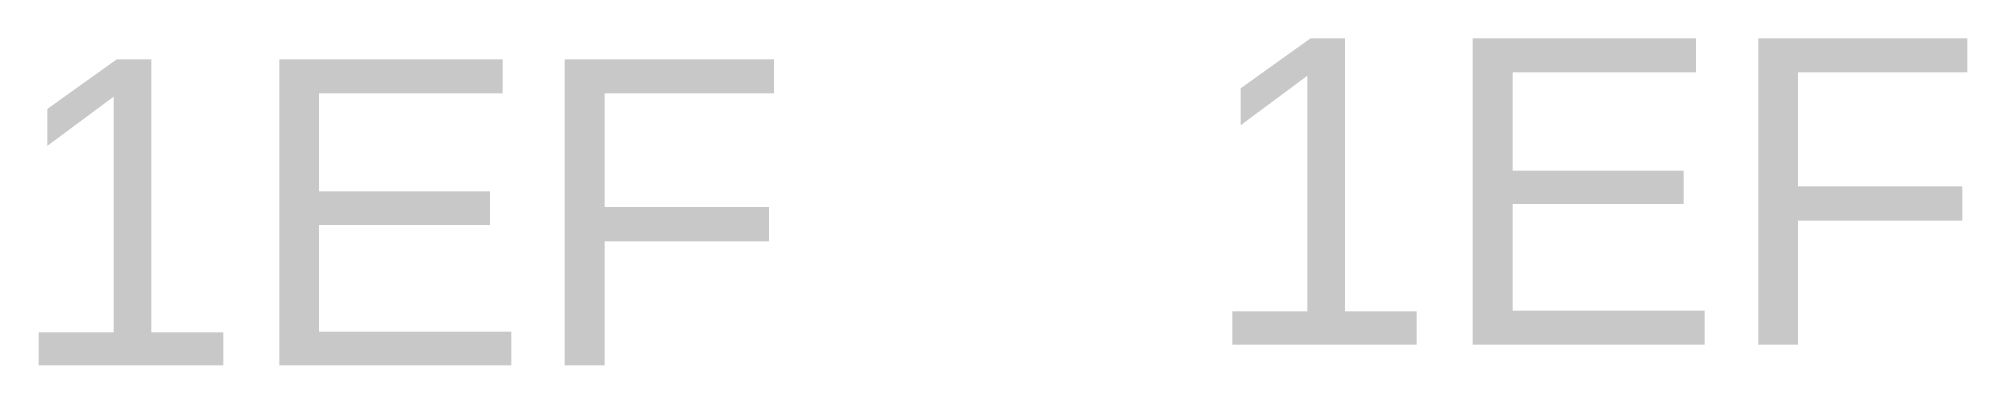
# Model space of a CAD drawing. Header units: inches. Extents: x 20 to 146, y 12 to 33.
import ezdxf

# ---------------------------------------------------------------- set-up
doc = ezdxf.new("R2010")
doc.units = ezdxf.units.IN
doc.header["$MEASUREMENT"] = 0
doc.styles.get("Standard").update_dxf_attribs({"font": 'arial.ttf'})

msp = doc.modelspace()

# ---------------------------------------------------------------- texts
for p in [(95.45, 12.89), (17.55, 11.53)]:
    msp.add_text('1EF', height=20).set_placement(p)

doc.saveas('drawing.dxf')
